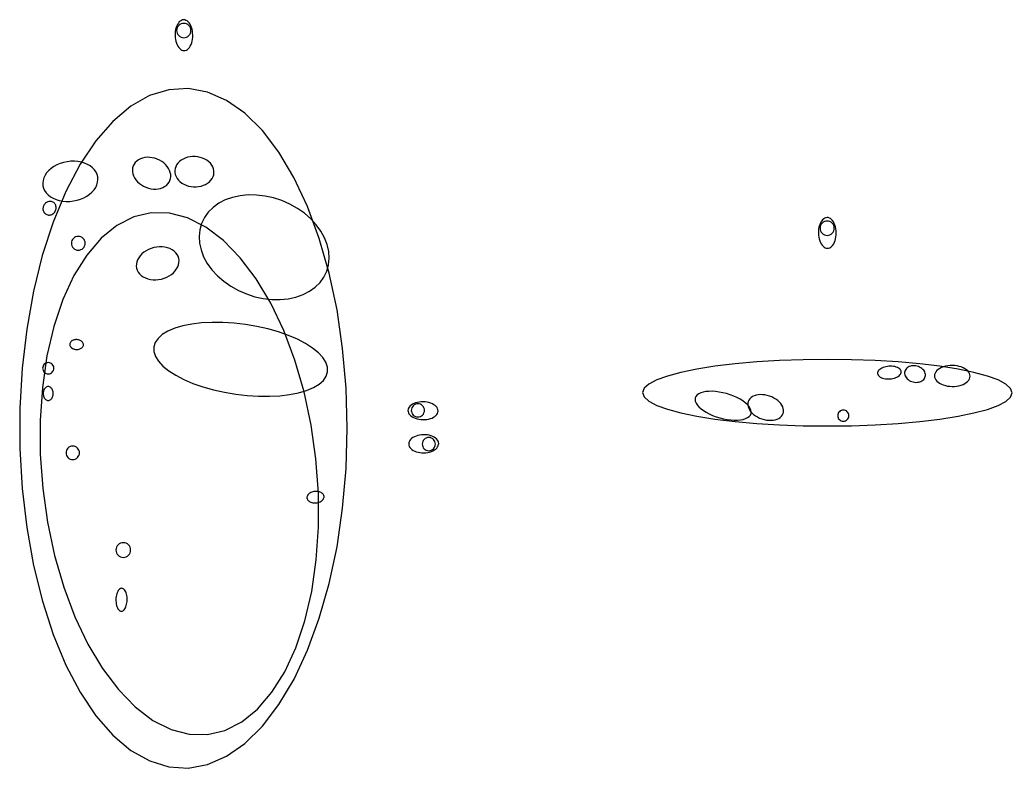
# Model space of a CAD drawing. Extents: x -1 to 217, y -22 to 302.
# Drawn here: x 63.4 to 116.5, y 217.6 to 257.7 of the extents above; entities that cross this region are included whole.
import ezdxf

# ---------------------------------------------------------------- set-up
doc = ezdxf.new("R2010")
doc.units = 0

msp = doc.modelspace()

# ---------------------------------------------------------------- linework, layer by layer
at = {"layer": 'CIRCLES'}
for p, q in [((71.783, 257.258), (71.762, 257.186)), ((71.819, 257.324), (71.783, 257.258)), ((71.866, 257.381), (71.819, 257.324)), ((71.924, 257.429), (71.866, 257.381)), ((71.99, 257.464), (71.924, 257.429)), ((72.062, 257.486), (71.99, 257.464)), ((72.136, 257.493), (72.062, 257.486)), ((72.21, 257.486), (72.136, 257.493)), ((72.282, 257.464), (72.21, 257.486)), ((72.348, 257.429), (72.282, 257.464)), ((72.406, 257.381), (72.348, 257.429)), ((72.453, 257.324), (72.406, 257.381)), ((72.489, 257.258), (72.453, 257.324)), ((72.51, 257.186), (72.489, 257.258)), ((71.762, 257.186), (71.754, 257.111)), ((71.754, 257.111), (71.762, 257.037)), ((71.762, 257.037), (71.783, 256.965)), ((71.783, 256.965), (71.819, 256.899)), ((71.819, 256.899), (71.866, 256.842)), ((71.866, 256.842), (71.924, 256.794)), ((71.924, 256.794), (71.99, 256.759)), ((71.99, 256.759), (72.062, 256.737)), ((72.062, 256.737), (72.136, 256.73)), ((72.136, 256.73), (72.21, 256.737)), ((72.21, 256.737), (72.282, 256.759)), ((72.282, 256.759), (72.348, 256.794)), ((72.348, 256.794), (72.406, 256.842)), ((72.406, 256.842), (72.453, 256.899)), ((72.453, 256.899), (72.489, 256.965)), ((72.489, 256.965), (72.51, 257.037)), ((72.518, 257.111), (72.51, 257.186)), ((72.51, 257.037), (72.518, 257.111)), ((106.243, 246.674), (106.221, 246.603)), ((106.278, 246.74), (106.243, 246.674)), ((106.326, 246.798), (106.278, 246.74)), ((106.383, 246.845), (106.326, 246.798)), ((106.449, 246.881), (106.383, 246.845)), ((106.521, 246.902), (106.449, 246.881)), ((106.595, 246.91), (106.521, 246.902)), ((106.67, 246.902), (106.595, 246.91)), ((106.741, 246.881), (106.67, 246.902)), ((106.807, 246.845), (106.741, 246.881)), ((106.865, 246.798), (106.807, 246.845)), ((106.913, 246.74), (106.865, 246.798)), ((106.948, 246.674), (106.913, 246.74)), ((106.97, 246.603), (106.948, 246.674)), ((66.412, 246.087), (66.343, 246.066)), ((66.484, 246.094), (66.412, 246.087)), ((66.557, 246.087), (66.484, 246.094)), ((66.626, 246.066), (66.557, 246.087)), ((106.221, 246.603), (106.214, 246.528)), ((106.214, 246.528), (106.221, 246.454)), ((106.221, 246.454), (106.243, 246.382)), ((106.243, 246.382), (106.278, 246.316)), ((106.278, 246.316), (106.326, 246.258)), ((106.326, 246.258), (106.383, 246.211)), ((106.383, 246.211), (106.449, 246.176)), ((106.449, 246.176), (106.521, 246.154)), ((106.521, 246.154), (106.595, 246.147)), ((106.595, 246.147), (106.67, 246.154)), ((106.67, 246.154), (106.741, 246.176)), ((106.741, 246.176), (106.807, 246.211)), ((106.807, 246.211), (106.865, 246.258)), ((106.865, 246.258), (106.913, 246.316)), ((106.913, 246.316), (106.948, 246.382)), ((106.948, 246.382), (106.97, 246.454)), ((106.977, 246.528), (106.97, 246.603)), ((106.97, 246.454), (106.977, 246.528)), ((66.121, 245.796), (66.114, 245.724)), ((66.114, 245.724), (66.121, 245.652)), ((66.142, 245.866), (66.121, 245.796)), ((66.121, 245.652), (66.142, 245.582)), ((66.177, 245.93), (66.142, 245.866)), ((66.142, 245.582), (66.177, 245.518)), ((66.223, 245.986), (66.177, 245.93)), ((66.279, 246.032), (66.223, 245.986)), ((66.343, 246.066), (66.279, 246.032)), ((66.69, 246.032), (66.626, 246.066)), ((66.746, 245.986), (66.69, 246.032)), ((66.792, 245.93), (66.746, 245.986)), ((66.827, 245.866), (66.792, 245.93)), ((66.792, 245.518), (66.827, 245.582)), ((66.848, 245.796), (66.827, 245.866)), ((66.827, 245.582), (66.848, 245.652)), ((66.855, 245.724), (66.848, 245.796)), ((66.848, 245.652), (66.855, 245.724)), ((66.177, 245.518), (66.223, 245.462)), ((66.223, 245.462), (66.279, 245.416)), ((66.279, 245.416), (66.343, 245.382)), ((66.343, 245.382), (66.412, 245.361)), ((66.412, 245.361), (66.484, 245.354)), ((66.484, 245.354), (66.557, 245.361)), ((66.557, 245.361), (66.626, 245.382)), ((66.626, 245.382), (66.69, 245.416)), ((66.69, 245.416), (66.746, 245.462)), ((66.746, 245.462), (66.792, 245.518)), ((64.626, 239.202), (64.598, 239.15)), ((64.663, 239.248), (64.626, 239.202)), ((64.709, 239.285), (64.663, 239.248)), ((64.761, 239.313), (64.709, 239.285)), ((64.817, 239.33), (64.761, 239.313)), ((64.876, 239.336), (64.817, 239.33)), ((64.935, 239.33), (64.876, 239.336)), ((64.991, 239.313), (64.935, 239.33)), ((65.043, 239.285), (64.991, 239.313)), ((65.089, 239.248), (65.043, 239.285)), ((65.126, 239.202), (65.089, 239.248)), ((65.154, 239.15), (65.126, 239.202)), ((64.581, 239.094), (64.575, 239.035)), ((64.575, 239.035), (64.581, 238.976)), ((64.598, 239.15), (64.581, 239.094)), ((64.581, 238.976), (64.598, 238.92)), ((64.598, 238.92), (64.626, 238.868)), ((64.626, 238.868), (64.663, 238.822)), ((64.663, 238.822), (64.709, 238.785)), ((64.709, 238.785), (64.761, 238.757)), ((64.761, 238.757), (64.817, 238.74)), ((64.817, 238.74), (64.876, 238.734)), ((64.876, 238.734), (64.935, 238.74)), ((64.935, 238.74), (64.991, 238.757)), ((64.991, 238.757), (65.043, 238.785)), ((65.043, 238.785), (65.089, 238.822)), ((65.089, 238.822), (65.126, 238.868)), ((65.126, 238.868), (65.154, 238.92)), ((65.171, 239.094), (65.154, 239.15)), ((65.154, 238.92), (65.171, 238.976)), ((65.177, 239.035), (65.171, 239.094)), ((65.171, 238.976), (65.177, 239.035)), ((84.479, 237.072), (84.426, 237.028)), ((84.54, 237.104), (84.479, 237.072)), ((84.606, 237.124), (84.54, 237.104)), ((84.675, 237.131), (84.606, 237.124)), ((84.744, 237.124), (84.675, 237.131)), ((84.81, 237.104), (84.744, 237.124)), ((84.871, 237.072), (84.81, 237.104)), ((84.924, 237.028), (84.871, 237.072)), ((84.329, 236.847), (84.322, 236.779)), ((84.322, 236.779), (84.329, 236.71)), ((84.349, 236.914), (84.329, 236.847)), ((84.329, 236.71), (84.349, 236.644)), ((84.382, 236.975), (84.349, 236.914)), ((84.349, 236.644), (84.382, 236.583)), ((84.426, 237.028), (84.382, 236.975)), ((84.382, 236.583), (84.426, 236.529)), ((84.426, 236.529), (84.479, 236.485)), ((84.871, 236.485), (84.924, 236.529)), ((84.968, 236.975), (84.924, 237.028)), ((84.924, 236.529), (84.968, 236.583)), ((85.001, 236.914), (84.968, 236.975)), ((84.968, 236.583), (85.001, 236.644)), ((85.021, 236.847), (85.001, 236.914)), ((85.001, 236.644), (85.021, 236.71)), ((85.028, 236.779), (85.021, 236.847)), ((85.021, 236.71), (85.028, 236.779)), ((107.168, 236.554), (107.162, 236.495)), ((107.185, 236.61), (107.168, 236.554)), ((107.213, 236.662), (107.185, 236.61)), ((107.25, 236.708), (107.213, 236.662)), ((107.296, 236.745), (107.25, 236.708)), ((107.348, 236.773), (107.296, 236.745)), ((107.404, 236.79), (107.348, 236.773)), ((107.463, 236.796), (107.404, 236.79)), ((107.522, 236.79), (107.463, 236.796)), ((107.578, 236.773), (107.522, 236.79)), ((107.63, 236.745), (107.578, 236.773)), ((107.676, 236.708), (107.63, 236.745)), ((107.713, 236.662), (107.676, 236.708)), ((107.741, 236.61), (107.713, 236.662)), ((107.758, 236.554), (107.741, 236.61)), ((107.764, 236.495), (107.758, 236.554)), ((84.479, 236.485), (84.54, 236.453)), ((84.54, 236.453), (84.606, 236.433)), ((84.606, 236.433), (84.675, 236.426)), ((84.675, 236.426), (84.744, 236.433)), ((84.744, 236.433), (84.81, 236.453)), ((84.81, 236.453), (84.871, 236.485)), ((107.162, 236.495), (107.168, 236.436)), ((107.168, 236.436), (107.185, 236.38)), ((107.185, 236.38), (107.213, 236.328)), ((107.213, 236.328), (107.25, 236.282)), ((107.25, 236.282), (107.296, 236.245)), ((107.296, 236.245), (107.348, 236.217)), ((107.348, 236.217), (107.404, 236.2)), ((107.404, 236.2), (107.463, 236.194)), ((107.463, 236.194), (107.522, 236.2)), ((107.522, 236.2), (107.578, 236.217)), ((107.578, 236.217), (107.63, 236.245)), ((107.63, 236.245), (107.676, 236.282)), ((107.676, 236.282), (107.713, 236.328)), ((107.713, 236.328), (107.741, 236.38)), ((107.741, 236.38), (107.758, 236.436)), ((107.758, 236.436), (107.764, 236.495)), ((84.914, 235.04), (84.907, 234.971)), ((84.907, 234.971), (84.914, 234.902)), ((84.934, 235.106), (84.914, 235.04)), ((84.966, 235.167), (84.934, 235.106)), ((85.01, 235.22), (84.966, 235.167)), ((85.064, 235.264), (85.01, 235.22)), ((85.125, 235.297), (85.064, 235.264)), ((85.191, 235.317), (85.125, 235.297)), ((85.259, 235.323), (85.191, 235.317)), ((85.328, 235.317), (85.259, 235.323)), ((85.394, 235.297), (85.328, 235.317)), ((85.455, 235.264), (85.394, 235.297)), ((85.508, 235.22), (85.455, 235.264)), ((85.552, 235.167), (85.508, 235.22)), ((85.585, 235.106), (85.552, 235.167)), ((85.605, 235.04), (85.585, 235.106)), ((85.612, 234.971), (85.605, 235.04)), ((85.605, 234.902), (85.612, 234.971)), ((65.835, 234.576), (65.828, 234.506)), ((65.828, 234.506), (65.835, 234.435)), ((65.855, 234.643), (65.835, 234.576)), ((65.835, 234.435), (65.855, 234.368)), ((65.888, 234.706), (65.855, 234.643)), ((65.933, 234.76), (65.888, 234.706)), ((65.988, 234.805), (65.933, 234.76)), ((66.05, 234.839), (65.988, 234.805)), ((66.118, 234.859), (66.05, 234.839)), ((66.188, 234.866), (66.118, 234.859)), ((66.258, 234.859), (66.188, 234.866)), ((66.326, 234.839), (66.258, 234.859)), ((66.388, 234.805), (66.326, 234.839)), ((66.443, 234.76), (66.388, 234.805)), ((66.488, 234.706), (66.443, 234.76)), ((66.521, 234.643), (66.488, 234.706)), ((66.542, 234.576), (66.521, 234.643)), ((66.521, 234.368), (66.542, 234.435)), ((66.549, 234.506), (66.542, 234.576)), ((66.542, 234.435), (66.549, 234.506)), ((84.914, 234.902), (84.934, 234.836)), ((84.934, 234.836), (84.966, 234.775)), ((84.966, 234.775), (85.01, 234.722)), ((85.01, 234.722), (85.064, 234.678)), ((85.064, 234.678), (85.125, 234.646)), ((85.125, 234.646), (85.191, 234.626)), ((85.191, 234.626), (85.259, 234.619)), ((85.259, 234.619), (85.328, 234.626)), ((85.328, 234.626), (85.394, 234.646)), ((85.394, 234.646), (85.455, 234.678)), ((85.455, 234.678), (85.508, 234.722)), ((85.508, 234.722), (85.552, 234.775)), ((85.552, 234.775), (85.585, 234.836)), ((85.585, 234.836), (85.605, 234.902)), ((65.855, 234.368), (65.888, 234.305)), ((65.888, 234.305), (65.933, 234.251)), ((65.933, 234.251), (65.988, 234.206)), ((65.988, 234.206), (66.05, 234.172)), ((66.05, 234.172), (66.118, 234.152)), ((66.118, 234.152), (66.188, 234.145)), ((66.188, 234.145), (66.258, 234.152)), ((66.258, 234.152), (66.326, 234.172)), ((66.326, 234.172), (66.388, 234.206)), ((66.388, 234.206), (66.443, 234.251)), ((66.443, 234.251), (66.488, 234.305)), ((66.488, 234.305), (66.521, 234.368)), ((68.679, 229.626), (68.619, 229.577)), ((68.747, 229.662), (68.679, 229.626)), ((68.821, 229.685), (68.747, 229.662)), ((68.898, 229.692), (68.821, 229.685)), ((68.974, 229.685), (68.898, 229.692)), ((69.048, 229.662), (68.974, 229.685)), ((69.116, 229.626), (69.048, 229.662)), ((69.176, 229.577), (69.116, 229.626)), ((68.511, 229.375), (68.504, 229.298)), ((68.504, 229.298), (68.511, 229.222)), ((68.534, 229.449), (68.511, 229.375)), ((68.511, 229.222), (68.534, 229.148)), ((68.57, 229.517), (68.534, 229.449)), ((68.534, 229.148), (68.57, 229.08)), ((68.619, 229.577), (68.57, 229.517)), ((68.57, 229.08), (68.619, 229.02)), ((69.225, 229.517), (69.176, 229.577)), ((69.176, 229.02), (69.225, 229.08)), ((69.261, 229.449), (69.225, 229.517)), ((69.225, 229.08), (69.261, 229.148)), ((69.284, 229.375), (69.261, 229.449)), ((69.261, 229.148), (69.284, 229.222)), ((69.291, 229.298), (69.284, 229.375)), ((69.284, 229.222), (69.291, 229.298)), ((68.619, 229.02), (68.679, 228.971)), ((68.679, 228.971), (68.747, 228.935)), ((68.747, 228.935), (68.821, 228.912)), ((68.821, 228.912), (68.898, 228.905)), ((68.898, 228.905), (68.974, 228.912)), ((68.974, 228.912), (69.048, 228.935)), ((69.048, 228.935), (69.116, 228.971)), ((69.116, 228.971), (69.176, 229.02))]:
    msp.add_line(p, q, dxfattribs=at)
at = {"layer": 'ELLIPSES'}
for p, q in [((71.726, 257.267), (71.7, 257.169)), ((71.759, 257.357), (71.726, 257.267)), ((71.799, 257.438), (71.759, 257.357)), ((71.845, 257.51), (71.799, 257.438)), ((71.896, 257.571), (71.845, 257.51)), ((71.951, 257.619), (71.896, 257.571)), ((72.009, 257.655), (71.951, 257.619)), ((72.07, 257.677), (72.009, 257.655)), ((72.131, 257.684), (72.07, 257.677)), ((72.193, 257.678), (72.131, 257.684)), ((72.255, 257.658), (72.193, 257.678)), ((72.314, 257.624), (72.255, 257.658)), ((72.37, 257.577), (72.314, 257.624)), ((72.423, 257.518), (72.37, 257.577)), ((72.47, 257.448), (72.423, 257.518)), ((72.513, 257.367), (72.47, 257.448)), ((72.548, 257.278), (72.513, 257.367)), ((72.577, 257.182), (72.548, 257.278)), ((71.671, 256.961), (71.669, 256.854)), ((71.669, 256.854), (71.674, 256.746)), ((71.682, 257.067), (71.671, 256.961)), ((71.674, 256.746), (71.688, 256.641)), ((71.7, 257.169), (71.682, 257.067)), ((72.599, 257.08), (72.577, 257.182)), ((72.612, 256.975), (72.599, 257.08)), ((72.605, 256.654), (72.615, 256.76)), ((72.618, 256.867), (72.612, 256.975)), ((72.615, 256.76), (72.618, 256.867)), ((71.688, 256.641), (71.709, 256.539)), ((71.709, 256.539), (71.738, 256.443)), ((71.738, 256.443), (71.774, 256.353)), ((71.774, 256.353), (71.816, 256.273)), ((71.816, 256.273), (71.864, 256.203)), ((71.864, 256.203), (71.916, 256.143)), ((72.391, 256.15), (72.442, 256.211)), ((72.442, 256.211), (72.487, 256.283)), ((72.487, 256.283), (72.527, 256.364)), ((72.527, 256.364), (72.56, 256.454)), ((72.56, 256.454), (72.586, 256.551)), ((72.586, 256.551), (72.605, 256.654)), ((71.916, 256.143), (71.973, 256.097)), ((71.973, 256.097), (72.032, 256.063)), ((72.032, 256.063), (72.093, 256.043)), ((72.093, 256.043), (72.155, 256.036)), ((72.155, 256.036), (72.217, 256.044)), ((72.217, 256.044), (72.277, 256.066)), ((72.277, 256.066), (72.336, 256.102)), ((72.336, 256.102), (72.391, 256.15)), ((70.308, 253.629), (69.305, 253.06)), ((71.336, 253.947), (70.308, 253.629)), ((72.376, 254.011), (71.336, 253.947)), ((73.411, 253.819), (72.376, 254.011)), ((74.429, 253.375), (73.411, 253.819)), ((69.305, 253.06), (68.341, 252.25)), ((75.414, 252.685), (74.429, 253.375)), ((76.353, 251.757), (75.414, 252.685)), ((68.341, 252.25), (67.431, 251.208)), ((77.232, 250.606), (76.353, 251.757)), ((67.431, 251.208), (66.586, 249.951)), ((72.476, 250.353), (72.344, 250.326)), ((72.611, 250.366), (72.476, 250.353)), ((72.748, 250.366), (72.611, 250.366)), ((72.885, 250.352), (72.748, 250.366)), ((73.018, 250.324), (72.885, 250.352)), ((78.039, 249.247), (77.232, 250.606)), ((65.18, 249.831), (65.032, 249.729)), ((65.343, 249.919), (65.18, 249.831)), ((65.518, 249.993), (65.343, 249.919)), ((65.702, 250.049), (65.518, 249.993)), ((65.892, 250.089), (65.702, 250.049)), ((66.586, 249.951), (65.819, 248.496)), ((66.086, 250.111), (65.892, 250.089)), ((66.279, 250.114), (66.086, 250.111)), ((66.468, 250.099), (66.279, 250.114)), ((66.65, 250.066), (66.468, 250.099)), ((66.822, 250.015), (66.65, 250.066)), ((66.981, 249.947), (66.822, 250.015)), ((67.124, 249.864), (66.981, 249.947)), ((67.249, 249.767), (67.124, 249.864)), ((69.429, 249.868), (69.398, 249.766)), ((69.477, 249.963), (69.429, 249.868)), ((69.54, 250.05), (69.477, 249.963)), ((69.619, 250.127), (69.54, 250.05)), ((69.711, 250.193), (69.619, 250.127)), ((69.816, 250.246), (69.711, 250.193)), ((69.93, 250.287), (69.816, 250.246)), ((70.053, 250.313), (69.93, 250.287)), ((70.181, 250.325), (70.053, 250.313)), ((70.314, 250.323), (70.181, 250.325)), ((70.448, 250.306), (70.314, 250.323)), ((70.582, 250.275), (70.448, 250.306)), ((70.713, 250.231), (70.582, 250.275)), ((70.839, 250.173), (70.713, 250.231)), ((70.957, 250.103), (70.839, 250.173)), ((71.066, 250.023), (70.957, 250.103)), ((71.164, 249.933), (71.066, 250.023)), ((71.249, 249.836), (71.164, 249.933)), ((71.32, 249.732), (71.249, 249.836)), ((71.704, 249.82), (71.672, 249.718)), ((71.754, 249.918), (71.704, 249.82)), ((71.819, 250.01), (71.754, 249.918)), ((71.9, 250.094), (71.819, 250.01)), ((71.995, 250.169), (71.9, 250.094)), ((72.102, 250.233), (71.995, 250.169)), ((72.219, 250.286), (72.102, 250.233)), ((72.344, 250.326), (72.219, 250.286)), ((73.146, 250.283), (73.018, 250.324)), ((73.266, 250.229), (73.146, 250.283)), ((73.377, 250.164), (73.266, 250.229)), ((73.476, 250.089), (73.377, 250.164)), ((73.562, 250.004), (73.476, 250.089)), ((73.633, 249.912), (73.562, 250.004)), ((73.689, 249.814), (73.633, 249.912)), ((73.728, 249.711), (73.689, 249.814)), ((64.703, 249.361), (64.638, 249.224)), ((64.792, 249.492), (64.703, 249.361)), ((64.902, 249.616), (64.792, 249.492)), ((65.032, 249.729), (64.902, 249.616)), ((67.354, 249.657), (67.249, 249.767)), ((67.437, 249.537), (67.354, 249.657)), ((67.496, 249.408), (67.437, 249.537)), ((67.53, 249.273), (67.496, 249.408)), ((69.398, 249.766), (69.384, 249.659)), ((69.384, 249.659), (69.388, 249.549)), ((69.388, 249.549), (69.41, 249.438)), ((69.41, 249.438), (69.449, 249.327)), ((69.449, 249.327), (69.504, 249.219)), ((71.375, 249.624), (71.32, 249.732)), ((71.413, 249.513), (71.375, 249.624)), ((71.435, 249.402), (71.413, 249.513)), ((71.425, 249.185), (71.439, 249.292)), ((71.439, 249.292), (71.435, 249.402)), ((71.672, 249.718), (71.657, 249.613)), ((71.657, 249.613), (71.661, 249.506)), ((71.661, 249.506), (71.682, 249.401)), ((71.682, 249.401), (71.72, 249.298)), ((71.72, 249.298), (71.776, 249.2)), ((73.655, 249.194), (73.705, 249.292)), ((73.705, 249.292), (73.737, 249.394)), ((73.749, 249.606), (73.728, 249.711)), ((73.737, 249.394), (73.752, 249.499)), ((73.752, 249.499), (73.749, 249.606)), ((64.597, 249.084), (64.581, 248.943)), ((64.581, 248.943), (64.59, 248.804)), ((64.59, 248.804), (64.624, 248.669)), ((64.638, 249.224), (64.597, 249.084)), ((67.417, 248.717), (67.482, 248.854)), ((67.482, 248.854), (67.523, 248.994)), ((67.523, 248.994), (67.539, 249.134)), ((67.539, 249.134), (67.53, 249.273)), ((69.504, 249.219), (69.574, 249.115)), ((69.574, 249.115), (69.659, 249.018)), ((69.659, 249.018), (69.757, 248.928)), ((69.757, 248.928), (69.866, 248.848)), ((69.866, 248.848), (69.985, 248.778)), ((69.985, 248.778), (70.11, 248.72)), ((71.008, 248.705), (71.112, 248.758)), ((71.112, 248.758), (71.204, 248.824)), ((71.204, 248.824), (71.283, 248.901)), ((71.283, 248.901), (71.347, 248.988)), ((71.347, 248.988), (71.394, 249.083)), ((71.394, 249.083), (71.425, 249.185)), ((71.776, 249.2), (71.847, 249.108)), ((71.847, 249.108), (71.933, 249.023)), ((71.933, 249.023), (72.032, 248.948)), ((72.032, 248.948), (72.143, 248.883)), ((72.143, 248.883), (72.263, 248.829)), ((72.263, 248.829), (72.391, 248.788)), ((72.391, 248.788), (72.524, 248.76)), ((72.524, 248.76), (72.661, 248.746)), ((72.661, 248.746), (72.798, 248.746)), ((72.798, 248.746), (72.933, 248.759)), ((72.933, 248.759), (73.065, 248.786)), ((73.065, 248.786), (73.19, 248.826)), ((73.19, 248.826), (73.307, 248.879)), ((73.307, 248.879), (73.414, 248.943)), ((73.414, 248.943), (73.509, 249.018)), ((73.509, 249.018), (73.59, 249.102)), ((73.59, 249.102), (73.655, 249.194)), ((78.764, 247.7), (78.039, 249.247)), ((64.624, 248.669), (64.683, 248.54)), ((64.683, 248.54), (64.766, 248.42)), ((64.766, 248.42), (64.871, 248.31)), ((64.871, 248.31), (64.996, 248.213)), ((64.996, 248.213), (65.139, 248.13)), ((65.819, 248.496), (65.14, 246.862)), ((66.777, 248.158), (66.94, 248.246)), ((66.94, 248.246), (67.088, 248.348)), ((67.088, 248.348), (67.218, 248.462)), ((67.218, 248.462), (67.328, 248.585)), ((67.328, 248.585), (67.417, 248.717)), ((70.11, 248.72), (70.241, 248.676)), ((70.241, 248.676), (70.375, 248.645)), ((70.375, 248.645), (70.509, 248.628)), ((70.509, 248.628), (70.642, 248.625)), ((70.642, 248.625), (70.771, 248.638)), ((70.771, 248.638), (70.894, 248.664)), ((70.894, 248.664), (71.008, 248.705)), ((75.152, 248.268), (74.74, 248.178)), ((75.586, 248.31), (75.152, 248.268)), ((76.034, 248.305), (75.586, 248.31)), ((76.49, 248.252), (76.034, 248.305)), ((76.944, 248.152), (76.49, 248.252)), ((64.622, 247.719), (64.606, 247.673)), ((64.644, 247.763), (64.622, 247.719)), ((64.671, 247.804), (64.644, 247.763)), ((64.702, 247.841), (64.671, 247.804)), ((64.738, 247.874), (64.702, 247.841)), ((64.777, 247.903), (64.738, 247.874)), ((64.819, 247.926), (64.777, 247.903)), ((64.863, 247.943), (64.819, 247.926)), ((64.909, 247.955), (64.863, 247.943)), ((64.955, 247.961), (64.909, 247.955)), ((65.001, 247.96), (64.955, 247.961)), ((65.047, 247.954), (65.001, 247.96)), ((65.09, 247.941), (65.047, 247.954)), ((65.131, 247.922), (65.09, 247.941)), ((65.169, 247.898), (65.131, 247.922)), ((65.139, 248.13), (65.298, 248.063)), ((65.203, 247.869), (65.169, 247.898)), ((65.233, 247.835), (65.203, 247.869)), ((65.258, 247.797), (65.233, 247.835)), ((65.277, 247.755), (65.258, 247.797)), ((65.291, 247.711), (65.277, 247.755)), ((65.299, 247.665), (65.291, 247.711)), ((65.298, 248.063), (65.47, 248.012)), ((65.47, 248.012), (65.652, 247.979)), ((65.652, 247.979), (65.841, 247.963)), ((65.841, 247.963), (66.034, 247.967)), ((66.034, 247.967), (66.228, 247.988)), ((66.228, 247.988), (66.418, 248.028)), ((66.418, 248.028), (66.602, 248.085)), ((66.602, 248.085), (66.777, 248.158)), ((74.01, 247.863), (73.704, 247.644)), ((74.357, 248.042), (74.01, 247.863)), ((74.74, 248.178), (74.357, 248.042)), ((77.39, 248.007), (76.944, 248.152)), ((77.82, 247.819), (77.39, 248.007)), ((78.226, 247.592), (77.82, 247.819)), ((79.395, 245.986), (78.764, 247.7)), ((64.596, 247.626), (64.592, 247.579)), ((64.592, 247.579), (64.594, 247.532)), ((64.594, 247.532), (64.602, 247.486)), ((64.606, 247.673), (64.596, 247.626)), ((64.602, 247.486), (64.616, 247.442)), ((64.616, 247.442), (64.635, 247.4)), ((64.635, 247.4), (64.66, 247.362)), ((64.66, 247.362), (64.69, 247.328)), ((64.69, 247.328), (64.724, 247.299)), ((64.724, 247.299), (64.762, 247.275)), ((64.762, 247.275), (64.803, 247.256)), ((64.803, 247.256), (64.846, 247.243)), ((64.846, 247.243), (64.892, 247.236)), ((64.892, 247.236), (64.938, 247.236)), ((64.938, 247.236), (64.984, 247.242)), ((64.984, 247.242), (65.03, 247.253)), ((65.03, 247.253), (65.074, 247.271)), ((65.074, 247.271), (65.116, 247.294)), ((65.116, 247.294), (65.155, 247.323)), ((65.155, 247.323), (65.191, 247.356)), ((65.191, 247.356), (65.222, 247.393)), ((65.222, 247.393), (65.249, 247.434)), ((65.249, 247.434), (65.271, 247.478)), ((65.271, 247.478), (65.287, 247.524)), ((65.287, 247.524), (65.297, 247.571)), ((65.297, 247.571), (65.301, 247.618)), ((65.301, 247.618), (65.299, 247.665)), ((70.398, 247.357), (69.455, 247.135)), ((71.366, 247.34), (70.398, 247.357)), ((72.343, 247.084), (71.366, 247.34)), ((73.445, 247.388), (73.238, 247.1)), ((73.704, 247.644), (73.445, 247.388)), ((78.601, 247.328), (78.226, 247.592)), ((78.94, 247.034), (78.601, 247.328)), ((65.14, 246.862), (64.559, 245.073)), ((68.554, 246.677), (67.711, 245.993)), ((69.455, 247.135), (68.554, 246.677)), ((73.313, 246.594), (72.343, 247.084)), ((73.085, 246.785), (72.99, 246.448)), ((73.238, 247.1), (73.085, 246.785)), ((79.236, 246.714), (78.94, 247.034)), ((79.483, 246.373), (79.236, 246.714)), ((106.186, 246.683), (106.16, 246.586)), ((106.219, 246.773), (106.186, 246.683)), ((106.259, 246.855), (106.219, 246.773)), ((106.304, 246.927), (106.259, 246.855)), ((106.355, 246.987), (106.304, 246.927)), ((106.41, 247.036), (106.355, 246.987)), ((106.468, 247.071), (106.41, 247.036)), ((106.529, 247.093), (106.468, 247.071)), ((106.591, 247.101), (106.529, 247.093)), ((106.653, 247.095), (106.591, 247.101)), ((106.714, 247.075), (106.653, 247.095)), ((106.773, 247.041), (106.714, 247.075)), ((106.83, 246.994), (106.773, 247.041)), ((106.882, 246.935), (106.83, 246.994)), ((106.93, 246.865), (106.882, 246.935)), ((106.972, 246.784), (106.93, 246.865)), ((107.008, 246.695), (106.972, 246.784)), ((107.037, 246.599), (107.008, 246.695)), ((72.99, 246.448), (72.953, 246.095)), ((72.953, 246.095), (72.977, 245.732)), ((74.259, 245.878), (73.313, 246.594)), ((79.679, 246.017), (79.483, 246.373)), ((106.13, 246.378), (106.128, 246.27)), ((106.128, 246.27), (106.134, 246.163)), ((106.141, 246.484), (106.13, 246.378)), ((106.134, 246.163), (106.147, 246.057)), ((106.16, 246.586), (106.141, 246.484)), ((107.058, 246.497), (107.037, 246.599)), ((107.072, 246.391), (107.058, 246.497)), ((107.064, 246.07), (107.075, 246.176)), ((107.077, 246.284), (107.072, 246.391)), ((107.075, 246.176), (107.077, 246.284)), ((67.711, 245.993), (66.939, 245.092)), ((72.977, 245.732), (73.059, 245.365)), ((75.164, 244.949), (74.259, 245.878)), ((79.923, 244.129), (79.395, 245.986)), ((79.82, 245.652), (79.679, 246.017)), ((79.902, 245.286), (79.82, 245.652)), ((106.147, 246.057), (106.169, 245.955)), ((106.169, 245.955), (106.197, 245.859)), ((106.197, 245.859), (106.233, 245.77)), ((106.233, 245.77), (106.275, 245.69)), ((106.275, 245.69), (106.323, 245.619)), ((106.323, 245.619), (106.375, 245.56)), ((106.375, 245.56), (106.432, 245.513)), ((106.795, 245.518), (106.85, 245.567)), ((106.85, 245.567), (106.901, 245.628)), ((106.901, 245.628), (106.947, 245.699)), ((106.947, 245.699), (106.986, 245.781)), ((106.986, 245.781), (107.02, 245.871)), ((107.02, 245.871), (107.046, 245.968)), ((107.046, 245.968), (107.064, 246.07)), ((64.559, 245.073), (64.085, 243.155)), ((66.939, 245.092), (66.252, 243.992)), ((69.799, 245.058), (69.721, 244.952)), ((69.893, 245.157), (69.799, 245.058)), ((70.001, 245.247), (69.893, 245.157)), ((70.121, 245.327), (70.001, 245.247)), ((70.253, 245.396), (70.121, 245.327)), ((70.392, 245.451), (70.253, 245.396)), ((70.538, 245.493), (70.392, 245.451)), ((70.687, 245.521), (70.538, 245.493)), ((70.836, 245.534), (70.687, 245.521)), ((70.984, 245.531), (70.836, 245.534)), ((71.128, 245.514), (70.984, 245.531)), ((71.265, 245.482), (71.128, 245.514)), ((71.393, 245.435), (71.265, 245.482)), ((71.51, 245.375), (71.393, 245.435)), ((71.614, 245.303), (71.51, 245.375)), ((71.703, 245.22), (71.614, 245.303)), ((71.775, 245.126), (71.703, 245.22)), ((71.829, 245.025), (71.775, 245.126)), ((71.865, 244.917), (71.829, 245.025)), ((73.059, 245.365), (73.199, 245)), ((79.925, 244.922), (79.902, 245.286)), ((106.432, 245.513), (106.491, 245.479)), ((106.491, 245.479), (106.552, 245.459)), ((106.552, 245.459), (106.614, 245.453)), ((106.614, 245.453), (106.676, 245.461)), ((106.676, 245.461), (106.737, 245.483)), ((106.737, 245.483), (106.795, 245.518)), ((69.596, 244.611), (69.593, 244.496)), ((69.593, 244.496), (69.61, 244.384)), ((69.619, 244.727), (69.596, 244.611)), ((69.661, 244.841), (69.619, 244.727)), ((69.721, 244.952), (69.661, 244.841)), ((71.813, 244.46), (71.855, 244.575)), ((71.855, 244.575), (71.878, 244.69)), ((71.881, 244.805), (71.865, 244.917)), ((71.878, 244.69), (71.881, 244.805)), ((73.199, 245), (73.395, 244.645)), ((73.395, 244.645), (73.643, 244.304)), ((76.013, 243.821), (75.164, 244.949)), ((79.794, 244.232), (79.889, 244.569)), ((79.889, 244.569), (79.925, 244.922)), ((66.252, 243.992), (65.661, 242.71)), ((69.61, 244.384), (69.645, 244.276)), ((69.645, 244.276), (69.7, 244.175)), ((69.7, 244.175), (69.772, 244.082)), ((69.772, 244.082), (69.86, 243.998)), ((69.86, 243.998), (69.964, 243.926)), ((71.221, 243.906), (71.353, 243.974)), ((71.353, 243.974), (71.473, 244.054)), ((71.473, 244.054), (71.582, 244.144)), ((71.582, 244.144), (71.675, 244.243)), ((71.675, 244.243), (71.753, 244.349)), ((71.753, 244.349), (71.813, 244.46)), ((73.643, 244.304), (73.939, 243.983)), ((73.939, 243.983), (74.277, 243.689)), ((79.641, 243.917), (79.794, 244.232)), ((80.343, 242.155), (79.923, 244.129)), ((69.964, 243.926), (70.081, 243.866)), ((70.081, 243.866), (70.209, 243.82)), ((70.209, 243.82), (70.346, 243.788)), ((70.346, 243.788), (70.49, 243.77)), ((70.49, 243.77), (70.638, 243.768)), ((70.638, 243.768), (70.787, 243.78)), ((70.787, 243.78), (70.936, 243.808)), ((70.936, 243.808), (71.082, 243.85)), ((71.082, 243.85), (71.221, 243.906)), ((74.277, 243.689), (74.653, 243.426)), ((76.792, 242.515), (76.013, 243.821)), ((79.175, 243.373), (79.433, 243.629)), ((79.433, 243.629), (79.641, 243.917)), ((64.085, 243.155), (63.723, 241.133)), ((74.653, 243.426), (75.059, 243.198)), ((75.059, 243.198), (75.489, 243.01)), ((75.489, 243.01), (75.935, 242.865)), ((78.139, 242.84), (78.522, 242.975)), ((78.522, 242.975), (78.869, 243.154)), ((78.869, 243.154), (79.175, 243.373)), ((65.661, 242.71), (65.177, 241.268)), ((75.935, 242.865), (76.389, 242.765)), ((76.389, 242.765), (76.845, 242.712)), ((77.487, 241.053), (76.792, 242.515)), ((76.845, 242.712), (77.293, 242.707)), ((77.293, 242.707), (77.727, 242.75)), ((77.727, 242.75), (78.139, 242.84)), ((80.646, 240.093), (80.343, 242.155)), ((72.561, 241.393), (72.081, 241.297)), ((73.087, 241.456), (72.561, 241.393)), ((73.648, 241.486), (73.087, 241.456)), ((74.236, 241.482), (73.648, 241.486)), ((74.84, 241.445), (74.236, 241.482)), ((75.45, 241.374), (74.84, 241.445)), ((76.055, 241.271), (75.45, 241.374)), ((63.723, 241.133), (63.478, 239.037)), ((65.177, 241.268), (64.809, 239.692)), ((70.985, 240.836), (70.757, 240.633)), ((71.286, 241.016), (70.985, 240.836)), ((71.653, 241.171), (71.286, 241.016)), ((72.081, 241.297), (71.653, 241.171)), ((76.646, 241.139), (76.055, 241.271)), ((77.211, 240.978), (76.646, 241.139)), ((77.741, 240.792), (77.211, 240.978)), ((78.087, 239.46), (77.487, 241.053)), ((78.228, 240.584), (77.741, 240.792)), ((66.033, 240.351), (66.028, 240.317)), ((66.028, 240.317), (66.03, 240.282)), ((66.03, 240.282), (66.038, 240.248)), ((66.043, 240.384), (66.033, 240.351)), ((66.038, 240.248), (66.052, 240.215)), ((66.06, 240.416), (66.043, 240.384)), ((66.082, 240.446), (66.06, 240.416)), ((66.11, 240.474), (66.082, 240.446)), ((66.143, 240.499), (66.11, 240.474)), ((66.18, 240.52), (66.143, 240.499)), ((66.22, 240.538), (66.18, 240.52)), ((66.264, 240.551), (66.22, 240.538)), ((66.31, 240.561), (66.264, 240.551)), ((66.357, 240.566), (66.31, 240.561)), ((66.405, 240.566), (66.357, 240.566)), ((66.453, 240.562), (66.405, 240.566)), ((66.5, 240.554), (66.453, 240.562)), ((66.545, 240.541), (66.5, 240.554)), ((66.588, 240.524), (66.545, 240.541)), ((66.627, 240.503), (66.588, 240.524)), ((66.662, 240.479), (66.627, 240.503)), ((66.693, 240.452), (66.662, 240.479)), ((66.718, 240.422), (66.693, 240.452)), ((66.738, 240.391), (66.718, 240.422)), ((66.753, 240.357), (66.738, 240.391)), ((66.748, 240.221), (66.758, 240.254)), ((66.761, 240.323), (66.753, 240.357)), ((66.758, 240.254), (66.763, 240.289)), ((66.763, 240.289), (66.761, 240.323)), ((70.604, 240.41), (70.529, 240.173)), ((70.757, 240.633), (70.604, 240.41)), ((78.663, 240.358), (78.228, 240.584)), ((79.038, 240.117), (78.663, 240.358)), ((66.052, 240.215), (66.072, 240.183)), ((66.072, 240.183), (66.098, 240.153)), ((66.098, 240.153), (66.129, 240.126)), ((66.129, 240.126), (66.164, 240.102)), ((66.164, 240.102), (66.203, 240.081)), ((66.203, 240.081), (66.246, 240.064)), ((66.246, 240.064), (66.291, 240.052)), ((66.291, 240.052), (66.338, 240.043)), ((66.338, 240.043), (66.385, 240.039)), ((66.385, 240.039), (66.433, 240.039)), ((66.433, 240.039), (66.481, 240.044)), ((66.481, 240.044), (66.527, 240.054)), ((66.527, 240.054), (66.57, 240.067)), ((66.57, 240.067), (66.611, 240.085)), ((66.611, 240.085), (66.648, 240.106)), ((66.648, 240.106), (66.681, 240.131)), ((66.681, 240.131), (66.708, 240.159)), ((66.708, 240.159), (66.731, 240.189)), ((66.731, 240.189), (66.748, 240.221)), ((70.529, 240.173), (70.534, 239.923)), ((70.534, 239.923), (70.619, 239.667)), ((79.348, 239.866), (79.038, 240.117)), ((79.586, 239.609), (79.348, 239.866)), ((80.83, 237.97), (80.646, 240.093)), ((64.809, 239.692), (64.561, 238.008)), ((70.619, 239.667), (70.782, 239.408)), ((70.782, 239.408), (71.02, 239.151)), ((78.58, 237.763), (78.087, 239.46)), ((79.748, 239.35), (79.586, 239.609)), ((79.833, 239.093), (79.748, 239.35)), ((101.662, 239.269), (100.586, 239.14)), ((102.823, 239.372), (101.662, 239.269)), ((104.049, 239.447), (102.823, 239.372)), ((105.319, 239.492), (104.049, 239.447)), ((106.61, 239.507), (105.319, 239.492)), ((107.902, 239.492), (106.61, 239.507)), ((109.171, 239.446), (107.902, 239.492)), ((110.397, 239.371), (109.171, 239.446)), ((111.558, 239.267), (110.397, 239.371)), ((112.634, 239.138), (111.558, 239.267)), ((113.181, 239.179), (113.059, 239.166)), ((113.306, 239.182), (113.181, 239.179)), ((113.43, 239.176), (113.306, 239.182)), ((63.478, 239.037), (63.355, 236.896)), ((71.02, 239.151), (71.329, 238.899)), ((71.329, 238.899), (71.704, 238.659)), ((71.704, 238.659), (72.139, 238.432)), ((79.764, 238.606), (79.838, 238.844)), ((79.838, 238.844), (79.833, 239.093)), ((98.759, 238.811), (98.04, 238.618)), ((99.613, 238.986), (98.759, 238.811)), ((100.586, 239.14), (99.613, 238.986)), ((109.301, 238.797), (109.299, 238.752)), ((109.299, 238.752), (109.307, 238.708)), ((109.313, 238.841), (109.301, 238.797)), ((109.307, 238.708), (109.327, 238.666)), ((109.337, 238.886), (109.313, 238.841)), ((109.327, 238.666), (109.357, 238.626)), ((109.37, 238.928), (109.337, 238.886)), ((109.413, 238.969), (109.37, 238.928)), ((109.465, 239.006), (109.413, 238.969)), ((109.525, 239.04), (109.465, 239.006)), ((109.592, 239.07), (109.525, 239.04)), ((109.665, 239.095), (109.592, 239.07)), ((109.742, 239.116), (109.665, 239.095)), ((109.822, 239.13), (109.742, 239.116)), ((109.904, 239.14), (109.822, 239.13)), ((109.987, 239.143), (109.904, 239.14)), ((110.069, 239.141), (109.987, 239.143)), ((110.148, 239.132), (110.069, 239.141)), ((110.224, 239.118), (110.148, 239.132)), ((110.294, 239.099), (110.224, 239.118)), ((110.359, 239.074), (110.294, 239.099)), ((110.416, 239.045), (110.359, 239.074)), ((110.465, 239.012), (110.416, 239.045)), ((110.447, 238.632), (110.491, 238.673)), ((110.504, 238.975), (110.465, 239.012)), ((110.491, 238.673), (110.524, 238.715)), ((110.534, 238.935), (110.504, 238.975)), ((110.524, 238.715), (110.547, 238.759)), ((110.553, 238.893), (110.534, 238.935)), ((110.547, 238.759), (110.56, 238.804)), ((110.562, 238.849), (110.553, 238.893)), ((110.56, 238.804), (110.562, 238.849)), ((110.757, 238.859), (110.748, 238.803)), ((110.748, 238.803), (110.748, 238.745)), ((110.748, 238.745), (110.758, 238.687)), ((110.775, 238.913), (110.757, 238.859)), ((110.758, 238.687), (110.777, 238.63)), ((110.803, 238.964), (110.775, 238.913)), ((110.839, 239.011), (110.803, 238.964)), ((110.883, 239.052), (110.839, 239.011)), ((110.934, 239.088), (110.883, 239.052)), ((110.992, 239.118), (110.934, 239.088)), ((111.055, 239.141), (110.992, 239.118)), ((111.122, 239.157), (111.055, 239.141)), ((111.193, 239.165), (111.122, 239.157)), ((111.265, 239.166), (111.193, 239.165)), ((111.338, 239.159), (111.265, 239.166)), ((111.411, 239.145), (111.338, 239.159)), ((111.481, 239.123), (111.411, 239.145)), ((111.549, 239.095), (111.481, 239.123)), ((111.612, 239.06), (111.549, 239.095)), ((111.671, 239.02), (111.612, 239.06)), ((111.722, 238.974), (111.671, 239.02)), ((111.767, 238.924), (111.722, 238.974)), ((111.804, 238.871), (111.767, 238.924)), ((111.832, 238.815), (111.804, 238.871)), ((111.852, 238.757), (111.832, 238.815)), ((111.862, 238.699), (111.852, 238.757)), ((111.862, 238.641), (111.862, 238.699)), ((112.354, 238.705), (112.345, 238.632)), ((112.38, 238.777), (112.354, 238.705)), ((112.42, 238.846), (112.38, 238.777)), ((112.476, 238.911), (112.42, 238.846)), ((112.546, 238.972), (112.476, 238.911)), ((112.629, 239.026), (112.546, 238.972)), ((112.724, 239.073), (112.629, 239.026)), ((113.608, 238.984), (112.634, 239.138)), ((112.828, 239.113), (112.724, 239.073)), ((112.94, 239.144), (112.828, 239.113)), ((113.059, 239.166), (112.94, 239.144)), ((113.552, 239.16), (113.43, 239.176)), ((113.67, 239.135), (113.552, 239.16)), ((114.461, 238.808), (113.608, 238.984)), ((113.782, 239.101), (113.67, 239.135)), ((113.885, 239.059), (113.782, 239.101)), ((113.978, 239.009), (113.885, 239.059)), ((114.06, 238.953), (113.978, 239.009)), ((114.128, 238.891), (114.06, 238.953)), ((114.182, 238.825), (114.128, 238.891)), ((114.222, 238.755), (114.182, 238.825)), ((114.245, 238.682), (114.222, 238.755)), ((114.252, 238.609), (114.245, 238.682)), ((115.18, 238.614), (114.461, 238.808)), ((72.139, 238.432), (72.626, 238.225)), ((72.626, 238.225), (73.156, 238.039)), ((79.081, 238), (79.382, 238.181)), ((79.382, 238.181), (79.611, 238.384)), ((79.611, 238.384), (79.764, 238.606)), ((97.051, 238.188), (96.799, 237.959)), ((97.467, 238.409), (97.051, 238.188)), ((98.04, 238.618), (97.467, 238.409)), ((109.357, 238.626), (109.396, 238.589)), ((109.396, 238.589), (109.445, 238.555)), ((109.445, 238.555), (109.502, 238.526)), ((109.502, 238.526), (109.566, 238.502)), ((109.566, 238.502), (109.637, 238.482)), ((109.637, 238.482), (109.713, 238.468)), ((109.713, 238.468), (109.792, 238.46)), ((109.792, 238.46), (109.874, 238.458)), ((109.874, 238.458), (109.956, 238.461)), ((109.956, 238.461), (110.039, 238.47)), ((110.039, 238.47), (110.119, 238.485)), ((110.119, 238.485), (110.196, 238.505)), ((110.196, 238.505), (110.269, 238.531)), ((110.269, 238.531), (110.336, 238.561)), ((110.336, 238.561), (110.395, 238.595)), ((110.395, 238.595), (110.447, 238.632)), ((110.777, 238.63), (110.806, 238.574)), ((110.806, 238.574), (110.842, 238.52)), ((110.842, 238.52), (110.887, 238.47)), ((110.887, 238.47), (110.939, 238.425)), ((110.939, 238.425), (110.997, 238.384)), ((110.997, 238.384), (111.061, 238.349)), ((111.061, 238.349), (111.128, 238.321)), ((111.128, 238.321), (111.199, 238.299)), ((111.199, 238.299), (111.272, 238.285)), ((111.272, 238.285), (111.345, 238.278)), ((111.345, 238.278), (111.417, 238.279)), ((111.417, 238.279), (111.487, 238.287)), ((111.487, 238.287), (111.555, 238.303)), ((111.555, 238.303), (111.618, 238.326)), ((111.618, 238.326), (111.675, 238.356)), ((111.675, 238.356), (111.727, 238.392)), ((111.727, 238.392), (111.771, 238.434)), ((111.771, 238.434), (111.807, 238.48)), ((111.807, 238.48), (111.835, 238.531)), ((111.835, 238.531), (111.853, 238.585)), ((111.853, 238.585), (111.862, 238.641)), ((112.345, 238.632), (112.353, 238.559)), ((112.353, 238.559), (112.376, 238.486)), ((112.376, 238.486), (112.415, 238.416)), ((112.415, 238.416), (112.47, 238.35)), ((112.47, 238.35), (112.538, 238.288)), ((112.538, 238.288), (112.62, 238.232)), ((112.62, 238.232), (112.713, 238.182)), ((112.713, 238.182), (112.816, 238.14)), ((112.816, 238.14), (112.928, 238.106)), ((113.657, 238.097), (113.77, 238.128)), ((113.77, 238.128), (113.874, 238.168)), ((113.874, 238.168), (113.968, 238.215)), ((113.968, 238.215), (114.051, 238.269)), ((114.051, 238.269), (114.121, 238.33)), ((114.121, 238.33), (114.177, 238.395)), ((114.177, 238.395), (114.218, 238.464)), ((114.218, 238.464), (114.243, 238.536)), ((114.243, 238.536), (114.252, 238.609)), ((115.753, 238.405), (115.18, 238.614)), ((116.169, 238.184), (115.753, 238.405)), ((116.421, 237.955), (116.169, 238.184)), ((64.561, 238.008), (64.439, 236.244)), ((64.613, 237.729), (64.61, 237.68)), ((64.61, 237.68), (64.613, 237.632)), ((64.619, 237.777), (64.613, 237.729)), ((64.613, 237.632), (64.619, 237.584)), ((64.63, 237.823), (64.619, 237.777)), ((64.619, 237.584), (64.63, 237.538)), ((64.646, 237.866), (64.63, 237.823)), ((64.665, 237.907), (64.646, 237.866)), ((64.688, 237.943), (64.665, 237.907)), ((64.714, 237.975), (64.688, 237.943)), ((64.743, 238.002), (64.714, 237.975)), ((64.774, 238.024), (64.743, 238.002)), ((64.807, 238.039), (64.774, 238.024)), ((64.841, 238.049), (64.807, 238.039)), ((64.876, 238.052), (64.841, 238.049)), ((64.91, 238.049), (64.876, 238.052)), ((64.945, 238.039), (64.91, 238.049)), ((64.977, 238.024), (64.945, 238.039)), ((65.009, 238.002), (64.977, 238.024)), ((65.038, 237.975), (65.009, 238.002)), ((65.064, 237.943), (65.038, 237.975)), ((65.087, 237.907), (65.064, 237.943)), ((65.106, 237.866), (65.087, 237.907)), ((65.121, 237.823), (65.106, 237.866)), ((65.132, 237.777), (65.121, 237.823)), ((65.121, 237.538), (65.132, 237.584)), ((65.139, 237.729), (65.132, 237.777)), ((65.132, 237.584), (65.139, 237.632)), ((65.141, 237.68), (65.139, 237.729)), ((65.139, 237.632), (65.141, 237.68)), ((73.156, 238.039), (73.722, 237.878)), ((73.722, 237.878), (74.312, 237.745)), ((74.312, 237.745), (74.917, 237.642)), ((74.917, 237.642), (75.527, 237.572)), ((77.28, 237.56), (77.806, 237.624)), ((77.806, 237.624), (78.287, 237.719)), ((78.287, 237.719), (78.714, 237.845)), ((78.959, 235.991), (78.58, 237.763)), ((78.714, 237.845), (79.081, 238)), ((80.892, 235.818), (80.83, 237.97)), ((96.799, 237.959), (96.714, 237.726)), ((96.714, 237.726), (96.799, 237.494)), ((99.63, 237.601), (99.569, 237.528)), ((99.716, 237.663), (99.63, 237.601)), ((99.824, 237.715), (99.716, 237.663)), ((99.952, 237.755), (99.824, 237.715)), ((100.099, 237.782), (99.952, 237.755)), ((100.262, 237.797), (100.099, 237.782)), ((100.438, 237.798), (100.262, 237.797)), ((100.623, 237.786), (100.438, 237.798)), ((100.816, 237.761), (100.623, 237.786)), ((101.012, 237.723), (100.816, 237.761)), ((101.209, 237.674), (101.012, 237.723)), ((101.402, 237.613), (101.209, 237.674)), ((101.59, 237.543), (101.402, 237.613)), ((102.793, 237.589), (102.692, 237.556)), ((102.903, 237.61), (102.793, 237.589)), ((103.019, 237.62), (102.903, 237.61)), ((103.14, 237.618), (103.019, 237.62)), ((103.264, 237.604), (103.14, 237.618)), ((103.389, 237.579), (103.264, 237.604)), ((112.928, 238.106), (113.045, 238.081)), ((113.045, 238.081), (113.168, 238.065)), ((113.168, 238.065), (113.292, 238.059)), ((113.292, 238.059), (113.417, 238.062)), ((113.417, 238.062), (113.539, 238.075)), ((113.539, 238.075), (113.657, 238.097)), ((116.506, 237.723), (116.421, 237.955)), ((116.421, 237.49), (116.506, 237.723)), ((64.63, 237.538), (64.646, 237.495)), ((64.646, 237.495), (64.665, 237.454)), ((64.665, 237.454), (64.688, 237.418)), ((64.688, 237.418), (64.714, 237.386)), ((64.714, 237.386), (64.743, 237.359)), ((64.743, 237.359), (64.774, 237.337)), ((64.774, 237.337), (64.807, 237.322)), ((64.807, 237.322), (64.841, 237.312)), ((64.841, 237.312), (64.876, 237.309)), ((64.876, 237.309), (64.91, 237.312)), ((64.91, 237.312), (64.945, 237.322)), ((64.945, 237.322), (64.977, 237.337)), ((64.977, 237.337), (65.009, 237.359)), ((65.009, 237.359), (65.038, 237.386)), ((65.038, 237.386), (65.064, 237.418)), ((65.064, 237.418), (65.087, 237.454)), ((65.087, 237.454), (65.106, 237.495)), ((65.106, 237.495), (65.121, 237.538)), ((75.527, 237.572), (76.131, 237.534)), ((76.131, 237.534), (76.719, 237.53)), ((76.719, 237.53), (77.28, 237.56)), ((84.316, 237.063), (84.256, 237.012)), ((84.386, 237.108), (84.316, 237.063)), ((84.467, 237.147), (84.386, 237.108)), ((84.555, 237.18), (84.467, 237.147)), ((84.65, 237.205), (84.555, 237.18)), ((84.751, 237.223), (84.65, 237.205)), ((84.855, 237.233), (84.751, 237.223)), ((84.96, 237.235), (84.855, 237.233)), ((85.066, 237.228), (84.96, 237.235)), ((85.169, 237.214), (85.066, 237.228)), ((85.268, 237.191), (85.169, 237.214)), ((85.363, 237.162), (85.268, 237.191)), ((85.45, 237.125), (85.363, 237.162)), ((85.528, 237.082), (85.45, 237.125)), ((85.597, 237.034), (85.528, 237.082)), ((96.799, 237.494), (97.051, 237.265)), ((97.051, 237.265), (97.467, 237.044)), ((99.532, 237.447), (99.521, 237.359)), ((99.521, 237.359), (99.536, 237.265)), ((99.569, 237.528), (99.532, 237.447)), ((99.536, 237.265), (99.576, 237.167)), ((99.576, 237.167), (99.641, 237.066)), ((99.641, 237.066), (99.729, 236.965)), ((101.767, 237.463), (101.59, 237.543)), ((101.932, 237.376), (101.767, 237.463)), ((102.081, 237.283), (101.932, 237.376)), ((102.212, 237.186), (102.081, 237.283)), ((102.323, 237.086), (102.212, 237.186)), ((102.411, 236.985), (102.323, 237.086)), ((102.353, 237.169), (102.35, 237.082)), ((102.35, 237.082), (102.364, 236.993)), ((102.373, 237.251), (102.353, 237.169)), ((102.408, 237.328), (102.373, 237.251)), ((102.458, 237.398), (102.408, 237.328)), ((102.523, 237.46), (102.458, 237.398)), ((102.602, 237.513), (102.523, 237.46)), ((102.692, 237.556), (102.602, 237.513)), ((103.513, 237.542), (103.389, 237.579)), ((103.632, 237.496), (103.513, 237.542)), ((103.746, 237.439), (103.632, 237.496)), ((103.853, 237.374), (103.746, 237.439)), ((103.95, 237.301), (103.853, 237.374)), ((104.036, 237.222), (103.95, 237.301)), ((104.11, 237.138), (104.036, 237.222)), ((104.17, 237.051), (104.11, 237.138)), ((104.215, 236.961), (104.17, 237.051)), ((115.752, 237.041), (116.168, 237.261)), ((116.168, 237.261), (116.421, 237.49)), ((63.355, 236.896), (63.356, 234.739)), ((84.15, 236.838), (84.142, 236.776)), ((84.142, 236.776), (84.148, 236.714)), ((84.148, 236.714), (84.167, 236.652)), ((84.172, 236.899), (84.15, 236.838)), ((84.167, 236.652), (84.199, 236.592)), ((84.208, 236.957), (84.172, 236.899)), ((84.199, 236.592), (84.245, 236.535)), ((84.256, 237.012), (84.208, 236.957)), ((84.245, 236.535), (84.302, 236.482)), ((85.654, 236.98), (85.597, 237.034)), ((85.643, 236.503), (85.691, 236.558)), ((85.7, 236.923), (85.654, 236.98)), ((85.691, 236.558), (85.727, 236.617)), ((85.732, 236.864), (85.7, 236.923)), ((85.727, 236.617), (85.749, 236.677)), ((85.751, 236.802), (85.732, 236.864)), ((85.749, 236.677), (85.757, 236.74)), ((85.757, 236.74), (85.751, 236.802)), ((97.467, 237.044), (98.04, 236.835)), ((98.04, 236.835), (98.759, 236.641)), ((98.759, 236.641), (99.612, 236.465)), ((99.729, 236.965), (99.84, 236.865)), ((99.84, 236.865), (99.971, 236.768)), ((99.971, 236.768), (100.121, 236.675)), ((100.121, 236.675), (100.285, 236.588)), ((100.285, 236.588), (100.463, 236.508)), ((102.364, 236.993), (102.393, 236.903)), ((102.393, 236.903), (102.438, 236.814)), ((102.476, 236.884), (102.411, 236.985)), ((102.422, 236.451), (102.484, 236.523)), ((102.438, 236.814), (102.498, 236.726)), ((102.517, 236.786), (102.476, 236.884)), ((102.484, 236.523), (102.52, 236.604)), ((102.498, 236.726), (102.571, 236.642)), ((102.531, 236.692), (102.517, 236.786)), ((102.52, 236.604), (102.531, 236.692)), ((102.571, 236.642), (102.657, 236.563)), ((102.657, 236.563), (102.755, 236.491)), ((104.149, 236.467), (104.2, 236.537)), ((104.2, 236.537), (104.235, 236.614)), ((104.244, 236.871), (104.215, 236.961)), ((104.235, 236.614), (104.254, 236.696)), ((104.257, 236.782), (104.244, 236.871)), ((104.254, 236.696), (104.257, 236.782)), ((113.607, 236.463), (114.461, 236.638)), ((114.461, 236.638), (115.18, 236.832)), ((115.18, 236.832), (115.752, 237.041)), ((64.439, 236.244), (64.445, 234.432)), ((79.218, 234.175), (78.959, 235.991)), ((84.302, 236.482), (84.371, 236.433)), ((84.371, 236.433), (84.449, 236.39)), ((84.449, 236.39), (84.537, 236.354)), ((84.537, 236.354), (84.631, 236.324)), ((84.631, 236.324), (84.73, 236.302)), ((84.73, 236.302), (84.833, 236.287)), ((84.833, 236.287), (84.939, 236.281)), ((84.939, 236.281), (85.044, 236.282)), ((85.044, 236.282), (85.148, 236.292)), ((85.148, 236.292), (85.249, 236.31)), ((85.249, 236.31), (85.344, 236.336)), ((85.344, 236.336), (85.432, 236.368)), ((85.432, 236.368), (85.513, 236.408)), ((85.513, 236.408), (85.583, 236.453)), ((85.583, 236.453), (85.643, 236.503)), ((99.612, 236.465), (100.585, 236.311)), ((100.463, 236.508), (100.65, 236.438)), ((100.585, 236.311), (101.662, 236.182)), ((100.65, 236.438), (100.843, 236.377)), ((100.843, 236.377), (101.04, 236.328)), ((101.04, 236.328), (101.236, 236.29)), ((101.236, 236.29), (101.429, 236.265)), ((101.429, 236.265), (101.615, 236.253)), ((101.615, 236.253), (101.791, 236.255)), ((101.662, 236.182), (102.823, 236.078)), ((101.791, 236.255), (101.953, 236.269)), ((101.953, 236.269), (102.1, 236.296)), ((102.1, 236.296), (102.229, 236.336)), ((102.229, 236.336), (102.336, 236.388)), ((102.336, 236.388), (102.422, 236.451)), ((102.755, 236.491), (102.861, 236.425)), ((102.823, 236.078), (104.048, 236.003)), ((102.861, 236.425), (102.975, 236.369)), ((102.975, 236.369), (103.095, 236.322)), ((103.095, 236.322), (103.218, 236.286)), ((103.218, 236.286), (103.343, 236.261)), ((103.343, 236.261), (103.467, 236.247)), ((103.467, 236.247), (103.588, 236.245)), ((103.588, 236.245), (103.705, 236.254)), ((103.705, 236.254), (103.815, 236.276)), ((103.815, 236.276), (103.915, 236.308)), ((103.915, 236.308), (104.006, 236.351)), ((104.006, 236.351), (104.084, 236.404)), ((104.048, 236.003), (105.318, 235.957)), ((104.084, 236.404), (104.149, 236.467)), ((107.901, 235.957), (109.171, 236.002)), ((109.171, 236.002), (110.397, 236.077)), ((110.397, 236.077), (111.558, 236.18)), ((111.558, 236.18), (112.634, 236.309)), ((112.634, 236.309), (113.607, 236.463)), ((80.83, 233.665), (80.892, 235.818)), ((84.871, 235.469), (84.768, 235.455)), ((84.976, 235.475), (84.871, 235.469)), ((85.081, 235.473), (84.976, 235.475)), ((85.185, 235.463), (85.081, 235.473)), ((85.285, 235.445), (85.185, 235.463)), ((105.318, 235.957), (106.61, 235.942)), ((106.61, 235.942), (107.901, 235.957)), ((84.188, 235.037), (84.182, 234.973)), ((84.182, 234.973), (84.19, 234.91)), ((84.207, 235.1), (84.188, 235.037)), ((84.239, 235.16), (84.207, 235.1)), ((84.285, 235.218), (84.239, 235.16)), ((84.342, 235.272), (84.285, 235.218)), ((84.411, 235.322), (84.342, 235.272)), ((84.489, 235.365), (84.411, 235.322)), ((84.576, 235.402), (84.489, 235.365)), ((84.669, 235.432), (84.576, 235.402)), ((84.768, 235.455), (84.669, 235.432)), ((85.38, 235.418), (85.285, 235.445)), ((85.468, 235.385), (85.38, 235.418)), ((85.548, 235.344), (85.468, 235.385)), ((85.618, 235.298), (85.548, 235.344)), ((85.677, 235.246), (85.618, 235.298)), ((85.725, 235.19), (85.677, 235.246)), ((85.76, 235.131), (85.725, 235.19)), ((85.782, 235.069), (85.76, 235.131)), ((85.765, 234.879), (85.784, 234.942)), ((85.79, 235.006), (85.782, 235.069)), ((85.784, 234.942), (85.79, 235.006)), ((63.356, 234.739), (63.479, 232.598)), ((64.445, 234.432), (64.578, 232.602)), ((84.19, 234.91), (84.212, 234.848)), ((84.212, 234.848), (84.247, 234.788)), ((84.247, 234.788), (84.295, 234.732)), ((84.295, 234.732), (84.354, 234.681)), ((84.354, 234.681), (84.424, 234.634)), ((84.424, 234.634), (84.504, 234.594)), ((84.504, 234.594), (84.592, 234.56)), ((84.592, 234.56), (84.687, 234.534)), ((84.687, 234.534), (84.787, 234.516)), ((84.787, 234.516), (84.891, 234.506)), ((84.891, 234.506), (84.996, 234.504)), ((84.996, 234.504), (85.101, 234.51)), ((85.101, 234.51), (85.204, 234.524)), ((85.204, 234.524), (85.303, 234.547)), ((85.303, 234.547), (85.397, 234.577)), ((85.397, 234.577), (85.483, 234.614)), ((85.483, 234.614), (85.561, 234.657)), ((85.561, 234.657), (85.63, 234.706)), ((85.63, 234.706), (85.687, 234.761)), ((85.687, 234.761), (85.733, 234.818)), ((85.733, 234.818), (85.765, 234.879)), ((79.351, 232.345), (79.218, 234.175)), ((80.646, 231.542), (80.83, 233.665)), ((63.479, 232.598), (63.723, 230.502)), ((64.578, 232.602), (64.836, 230.786)), ((78.812, 232.286), (78.782, 232.249)), ((78.849, 232.319), (78.812, 232.286)), ((78.892, 232.35), (78.849, 232.319)), ((78.939, 232.377), (78.892, 232.35)), ((78.991, 232.399), (78.939, 232.377)), ((79.047, 232.417), (78.991, 232.399)), ((79.105, 232.431), (79.047, 232.417)), ((79.165, 232.439), (79.105, 232.431)), ((79.225, 232.441), (79.165, 232.439)), ((79.284, 232.439), (79.225, 232.441)), ((79.342, 232.431), (79.284, 232.439)), ((79.397, 232.418), (79.342, 232.431)), ((79.357, 230.533), (79.351, 232.345)), ((79.449, 232.4), (79.397, 232.418)), ((79.497, 232.378), (79.449, 232.4)), ((79.539, 232.351), (79.497, 232.378)), ((79.575, 232.321), (79.539, 232.351)), ((79.605, 232.287), (79.575, 232.321)), ((79.627, 232.251), (79.605, 232.287)), ((78.735, 232.131), (78.734, 232.09)), ((78.734, 232.09), (78.742, 232.05)), ((78.743, 232.171), (78.735, 232.131)), ((78.742, 232.05), (78.757, 232.012)), ((78.759, 232.211), (78.743, 232.171)), ((78.757, 232.012), (78.78, 231.976)), ((78.782, 232.249), (78.759, 232.211)), ((78.78, 231.976), (78.809, 231.942)), ((78.809, 231.942), (78.846, 231.912)), ((78.846, 231.912), (78.888, 231.885)), ((78.888, 231.885), (78.935, 231.862)), ((78.935, 231.862), (78.987, 231.845)), ((78.987, 231.845), (79.043, 231.832)), ((79.043, 231.832), (79.1, 231.824)), ((79.1, 231.824), (79.16, 231.821)), ((79.16, 231.821), (79.22, 231.824)), ((79.22, 231.824), (79.279, 231.832)), ((79.279, 231.832), (79.337, 231.845)), ((79.337, 231.845), (79.393, 231.863)), ((79.393, 231.863), (79.445, 231.886)), ((79.445, 231.886), (79.493, 231.912)), ((79.493, 231.912), (79.536, 231.943)), ((79.536, 231.943), (79.572, 231.977)), ((79.572, 231.977), (79.603, 232.013)), ((79.603, 232.013), (79.626, 232.052)), ((79.626, 232.052), (79.642, 232.091)), ((79.643, 232.212), (79.627, 232.251)), ((79.642, 232.091), (79.65, 232.132)), ((79.65, 232.172), (79.643, 232.212)), ((79.65, 232.132), (79.65, 232.172)), ((80.343, 229.48), (80.646, 231.542)), ((64.836, 230.786), (65.216, 229.014)), ((63.723, 230.502), (64.085, 228.48)), ((79.235, 228.77), (79.357, 230.533)), ((79.924, 227.506), (80.343, 229.48)), ((65.216, 229.014), (65.709, 227.317)), ((78.987, 227.085), (79.235, 228.77)), ((64.085, 228.48), (64.56, 226.561)), ((79.395, 225.65), (79.924, 227.506)), ((65.709, 227.317), (66.309, 225.724)), ((68.572, 227.018), (68.548, 226.952)), ((68.599, 227.077), (68.572, 227.018)), ((68.63, 227.129), (68.599, 227.077)), ((68.664, 227.173), (68.63, 227.129)), ((68.7, 227.208), (68.664, 227.173)), ((68.738, 227.233), (68.7, 227.208)), ((68.777, 227.247), (68.738, 227.233)), ((68.817, 227.252), (68.777, 227.247)), ((68.856, 227.246), (68.817, 227.252)), ((68.895, 227.229), (68.856, 227.246)), ((68.931, 227.202), (68.895, 227.229)), ((68.966, 227.166), (68.931, 227.202)), ((68.998, 227.121), (68.966, 227.166)), ((69.027, 227.068), (68.998, 227.121)), ((69.051, 227.007), (69.027, 227.068)), ((69.072, 226.94), (69.051, 227.007)), ((78.618, 225.509), (78.987, 227.085)), ((64.56, 226.561), (65.141, 224.773)), ((68.505, 226.727), (68.501, 226.647)), ((68.501, 226.647), (68.502, 226.567)), ((68.502, 226.567), (68.508, 226.488)), ((68.515, 226.805), (68.505, 226.727)), ((68.508, 226.488), (68.519, 226.412)), ((68.529, 226.88), (68.515, 226.805)), ((68.548, 226.952), (68.529, 226.88)), ((69.088, 226.868), (69.072, 226.94)), ((69.077, 226.4), (69.092, 226.475)), ((69.099, 226.792), (69.088, 226.868)), ((69.092, 226.475), (69.101, 226.553)), ((69.105, 226.713), (69.099, 226.792)), ((69.101, 226.553), (69.106, 226.633)), ((69.106, 226.633), (69.105, 226.713)), ((68.519, 226.412), (68.534, 226.34)), ((68.534, 226.34), (68.555, 226.273)), ((68.555, 226.273), (68.58, 226.212)), ((68.58, 226.212), (68.608, 226.159)), ((68.608, 226.159), (68.64, 226.114)), ((68.64, 226.114), (68.675, 226.077)), ((68.675, 226.077), (68.712, 226.051)), ((68.712, 226.051), (68.75, 226.034)), ((68.75, 226.034), (68.79, 226.028)), ((68.79, 226.028), (68.829, 226.033)), ((68.829, 226.033), (68.868, 226.047)), ((68.868, 226.047), (68.906, 226.072)), ((68.906, 226.072), (68.943, 226.107)), ((68.943, 226.107), (68.976, 226.151)), ((68.976, 226.151), (69.007, 226.203)), ((69.007, 226.203), (69.035, 226.262)), ((69.035, 226.262), (69.058, 226.328)), ((69.058, 226.328), (69.077, 226.4)), ((66.309, 225.724), (67.004, 224.262)), ((78.135, 224.068), (78.618, 225.509)), ((78.764, 223.935), (79.395, 225.65)), ((65.141, 224.773), (65.819, 223.139)), ((67.004, 224.262), (67.783, 222.956)), ((77.544, 222.786), (78.135, 224.068)), ((78.04, 222.388), (78.764, 223.935)), ((65.819, 223.139), (66.587, 221.684)), ((67.783, 222.956), (68.632, 221.828)), ((76.857, 221.685), (77.544, 222.786)), ((77.232, 221.029), (78.04, 222.388)), ((66.587, 221.684), (67.431, 220.427)), ((68.632, 221.828), (69.537, 220.899)), ((76.085, 220.785), (76.857, 221.685)), ((69.537, 220.899), (70.483, 220.183)), ((75.241, 220.1), (76.085, 220.785)), ((76.353, 219.878), (77.232, 221.029)), ((67.431, 220.427), (68.342, 219.385)), ((70.483, 220.183), (71.452, 219.693)), ((74.341, 219.643), (75.241, 220.1)), ((71.452, 219.693), (72.43, 219.437)), ((73.398, 219.42), (74.341, 219.643)), ((75.414, 218.951), (76.353, 219.878)), ((68.342, 219.385), (69.306, 218.575)), ((72.43, 219.437), (73.398, 219.42)), ((69.306, 218.575), (70.309, 218.007)), ((74.43, 218.26), (75.414, 218.951)), ((70.309, 218.007), (71.337, 217.688)), ((73.412, 217.816), (74.43, 218.26)), ((71.337, 217.688), (72.376, 217.624)), ((72.376, 217.624), (73.412, 217.816))]:
    msp.add_line(p, q, dxfattribs=at)

doc.saveas('drawing.dxf')
